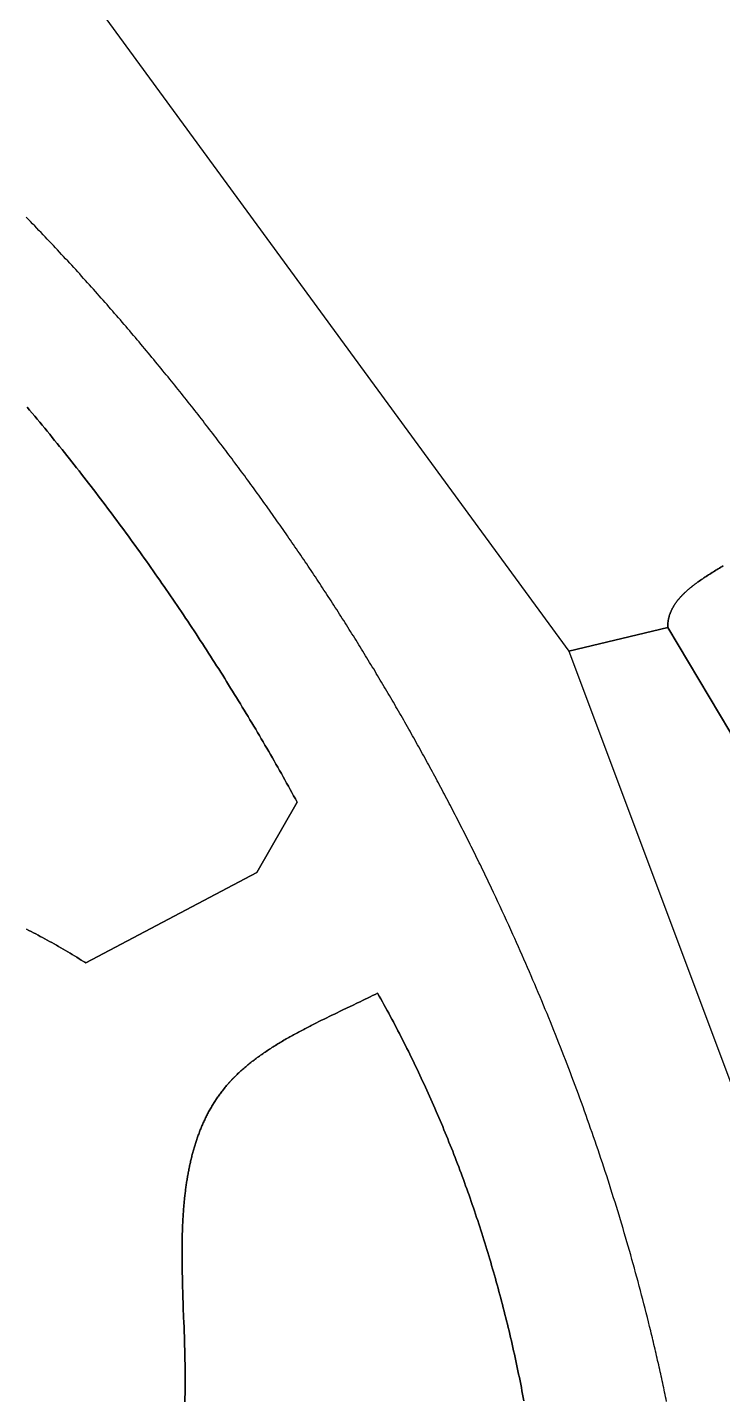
# Model space of a CAD drawing. Header units: millimetres. Extents: x -97041 to 275168, y -12500 to 263793.
# Drawn here: x 187434 to 207729, y 27709 to 67810 of the extents above; entities that cross this region are included whole.
import ezdxf

# ---------------------------------------------------------------- set-up
doc = ezdxf.new("R2010")
doc.units = ezdxf.units.MM
doc.layers.add('CLOSED_AREAS', color=7, linetype='Continuous')
doc.layers.add('REGION_HOLES', color=7, linetype='Continuous')

msp = doc.modelspace()

# ---------------------------------------------------------------- linework, layer by layer
at = {"layer": 'CLOSED_AREAS'}
for points in [[(188844.28, 69278.666), (203239.329, 49595.641), (206128.131, 50281.119), (206127.948, 50298.394), (206128.02, 50315.577), (206128.343, 50332.67), (206128.917, 50349.674), (206129.739, 50366.589), (206130.808, 50383.415), (206132.123, 50400.154), (206133.681, 50416.806), (206135.48, 50433.371), (206137.519, 50449.851), (206139.797, 50466.246), (206142.311, 50482.556), (206145.059, 50498.783), (206148.04, 50514.927), (206151.252, 50530.988), (206154.694, 50546.968), (206158.363, 50562.866), (206162.258, 50578.685), (206166.378, 50594.423), (206170.719, 50610.082), (206175.281, 50625.663), (206180.062, 50641.167), (206185.06, 50656.593), (206190.273, 50671.942), (206195.7, 50687.216), (206201.338, 50702.415), (206207.187, 50717.539), (206213.243, 50732.589), (206219.507, 50747.567), (206225.975, 50762.471), (206232.646, 50777.304), (206239.518, 50792.066), (206246.59, 50806.757), (206253.86, 50821.378), (206261.325, 50835.93), (206268.985, 50850.414), (206276.837, 50864.829), (206284.88, 50879.177), (206293.112, 50893.459), (206301.531, 50907.675), (206310.136, 50921.825), (206318.924, 50935.911), (206327.895, 50949.933), (206337.045, 50963.891), (206346.374, 50977.787), (206355.88, 50991.621), (206365.56, 51005.393), (206375.414, 51019.105), (206385.439, 51032.757), (206395.634, 51046.349), (206405.996, 51059.883), (206416.525, 51073.359), (206427.218, 51086.777), (206438.074, 51100.138), (206449.091, 51113.444), (206460.267, 51126.694), (206471.6, 51139.889), (206483.089, 51153.03), (206494.732, 51166.118), (206506.527, 51179.153), (206518.472, 51192.135), (206530.565, 51205.067), (206542.806, 51217.947), (206555.192, 51230.777), (206567.721, 51243.558), (206580.391, 51256.29), (206593.202, 51268.973), (206606.15, 51281.609), (206619.235, 51294.199), (206632.454, 51306.742), (206645.807, 51319.239), (206659.29, 51331.692), (206672.902, 51344.1), (206686.642, 51356.464), (206700.508, 51368.786), (206714.498, 51381.065), (206728.61, 51393.303), (206742.843, 51405.5), (206757.194, 51417.657), (206771.662, 51429.773), (206786.246, 51441.851), (206800.943, 51453.891), (206815.752, 51465.893), (206830.671, 51477.857), (206845.698, 51489.786), (206860.831, 51501.678), (206876.07, 51513.536), (206891.411, 51525.359), (206906.853, 51537.149), (206922.395, 51548.905), (206938.035, 51560.629), (206953.77, 51572.321), (206969.6, 51583.982), (206985.522, 51595.613), (207001.535, 51607.214), (207017.636, 51618.785), (207050.099, 51641.844), (207082.897, 51664.794), (207116.015, 51687.64), (207149.44, 51710.388), (207183.158, 51733.044), (207217.153, 51755.611), (207251.413, 51778.097), (207285.924, 51800.505), (207320.671, 51822.841), (207355.64, 51845.11), (207390.817, 51867.319), (207426.189, 51889.471), (207461.74, 51911.572), (207497.458, 51933.627), (207533.328, 51955.643), (207569.336, 51977.623), (207605.594, 51999.648), (207641.975, 52021.644), (207678.475, 52043.611), (207715.091, 52065.551), (207751.822, 52087.464)], [(206095.503, 27684.042), (206081.612, 27750.98), (206067.65, 27817.88), (206053.617, 27884.744), (206039.512, 27951.571), (206025.337, 28018.362), (206011.091, 28085.115), (205996.775, 28151.833), (205982.387, 28218.513), (205967.93, 28285.157), (205953.401, 28351.765), (205938.803, 28418.336), (205924.134, 28484.871), (205909.395, 28551.37), (205894.586, 28617.832), (205879.706, 28684.258), (205864.757, 28750.649), (205849.738, 28817.003), (205834.649, 28883.321), (205819.49, 28949.604), (205804.262, 29015.85), (205788.964, 29082.061), (205773.597, 29148.236), (205758.16, 29214.375), (205742.654, 29280.479), (205727.079, 29346.547), (205711.435, 29412.58), (205695.721, 29478.578), (205679.939, 29544.54), (205664.088, 29610.466), (205648.168, 29676.358), (205632.179, 29742.214), (205599.996, 29873.821), (205567.539, 30005.289), (205534.808, 30136.616), (205501.805, 30267.805), (205468.531, 30398.855), (205434.985, 30529.767), (205401.168, 30660.542), (205367.082, 30791.179), (205332.726, 30921.68), (205298.102, 31052.044), (205263.21, 31182.273), (205228.05, 31312.367), (205192.625, 31442.326), (205156.933, 31572.15), (205120.976, 31701.841), (205084.754, 31831.399), (205048.269, 31960.823), (205011.52, 32090.116), (204974.509, 32219.276), (204937.236, 32348.305), (204899.701, 32477.203), (204861.906, 32605.971), (204823.851, 32734.609), (204785.537, 32863.117), (204746.965, 32991.497), (204708.134, 33119.748), (204669.046, 33247.87), (204629.701, 33375.866), (204590.101, 33503.734), (204550.245, 33631.475), (204510.135, 33759.091), (204469.771, 33886.581), (204429.153, 34013.945), (204388.283, 34141.185), (204347.161, 34268.301), (204305.788, 34395.293), (204264.164, 34522.162), (204222.29, 34648.908), (204180.166, 34775.531), (204137.795, 34902.033), (204095.175, 35028.414), (204052.308, 35154.673), (204009.194, 35280.813), (203965.834, 35406.832), (203922.229, 35532.732), (203878.38, 35658.513), (203834.286, 35784.175), (203789.949, 35909.72), (203745.37, 36035.147), (203700.548, 36160.457), (203655.485, 36285.65), (203610.182, 36410.728), (203564.639, 36535.689), (203518.856, 36660.536), (203472.834, 36785.268), (203426.575, 36909.886), (203380.078, 37034.39), (203333.345, 37158.781), (203286.375, 37283.059), (203239.171, 37407.225), (203191.731, 37531.279), (203144.058, 37655.222), (203096.151, 37779.054), (203048.012, 37902.776), (202999.64, 38026.388), (202951.038, 38149.89), (202902.204, 38273.284), (202853.141, 38396.569), (202803.848, 38519.746), (202754.326, 38642.816), (202704.577, 38765.779), (202654.6, 38888.635), (202604.396, 39011.385), (202553.967, 39134.03), (202503.312, 39256.57), (202452.432, 39379.005), (202401.328, 39501.336), (202350.001, 39623.563), (202298.451, 39745.687), (202246.68, 39867.708), (202194.686, 39989.628), (202142.472, 40111.445), (202090.038, 40233.161), (202037.385, 40354.777), (201984.513, 40476.292), (201931.423, 40597.707), (201878.115, 40719.023), (201824.591, 40840.241), (201770.851, 40961.36), (201716.895, 41082.38), (201662.724, 41203.304), (201608.34, 41324.131), (201546.866, 41460.025), (201485.12, 41595.798), (201423.104, 41731.449), (201360.816, 41866.978), (201298.256, 42002.385), (201235.423, 42137.672), (201172.317, 42272.837), (201108.937, 42407.881), (201045.284, 42542.804), (200981.356, 42677.607), (200949.289, 42744.963), (200917.154, 42812.289), (200884.949, 42879.585), (200852.676, 42946.851), (200820.334, 43014.086), (200787.923, 43081.292), (200755.442, 43148.468), (200722.893, 43215.614), (200690.275, 43282.73), (200657.587, 43349.816), (200624.83, 43416.872), (200592.004, 43483.898), (200559.109, 43550.895), (200526.144, 43617.861), (200493.109, 43684.798), (200460.005, 43751.705), (200426.832, 43818.582), (200393.589, 43885.43), (200360.276, 43952.247), (200326.894, 44019.035), (200293.441, 44085.794), (200259.919, 44152.523), (200226.327, 44219.222), (200192.665, 44285.891), (200158.933, 44352.531), (200125.131, 44419.141), (200091.259, 44485.722), (200057.317, 44552.273), (200023.304, 44618.795), (199989.221, 44685.287), (199955.068, 44751.75), (199920.844, 44818.183), (199886.55, 44884.587), (199852.186, 44950.961), (199817.751, 45017.307), (199783.245, 45083.622), (199748.669, 45149.909), (199714.021, 45216.166), (199679.304, 45282.394), (199644.515, 45348.592), (199609.655, 45414.762), (199574.725, 45480.902), (199539.723, 45547.013), (199504.651, 45613.095), (199469.507, 45679.147), (199434.292, 45745.171), (199399.006, 45811.165), (199363.649, 45877.13), (199328.22, 45943.067), (199292.72, 46008.974), (199257.149, 46074.852), (199221.506, 46140.701), (199185.791, 46206.521), (199150.005, 46272.313), (199114.147, 46338.075), (199078.218, 46403.808), (199042.217, 46469.513), (199006.144, 46535.188), (198969.999, 46600.835), (198933.782, 46666.453), (198897.493, 46732.042), (198861.132, 46797.603), (198824.7, 46863.134), (198788.195, 46928.637), (198751.617, 46994.111), (198714.968, 47059.557), (198678.246, 47124.973), (198641.452, 47190.362), (198604.585, 47255.721), (198567.646, 47321.052), (198530.635, 47386.354), (198493.55, 47451.628), (198456.394, 47516.873), (198419.164, 47582.09), (198381.862, 47647.278), (198344.487, 47712.438), (198307.039, 47777.569), (198269.518, 47842.672), (198231.925, 47907.747), (198194.258, 47972.793), (198156.518, 48037.81), (198118.705, 48102.8), (198080.819, 48167.761), (198042.859, 48232.694), (198004.827, 48297.598), (197966.721, 48362.474), (197928.541, 48427.322), (197890.288, 48492.142), (197851.962, 48556.934), (197813.562, 48621.697), (197775.089, 48686.432), (197736.541, 48751.14), (197697.92, 48815.819), (197659.226, 48880.47), (197620.457, 48945.092), (197581.614, 49009.687), (197542.698, 49074.254), (197503.708, 49138.793), (197464.643, 49203.304), (197425.504, 49267.787), (197386.292, 49332.242), (197347.005, 49396.669), (197307.643, 49461.068), (197268.208, 49525.44), (197228.698, 49589.783), (197189.113, 49654.099), (197149.454, 49718.387), (197109.721, 49782.647), (197069.913, 49846.88), (197030.03, 49911.084), (196990.073, 49975.261), (196950.041, 50039.411), (196909.933, 50103.532), (196869.752, 50167.626), (196829.495, 50231.693), (196789.163, 50295.732), (196748.756, 50359.743), (196708.274, 50423.727), (196667.717, 50487.683), (196627.085, 50551.611), (196586.377, 50615.513), (196545.594, 50679.386), (196504.736, 50743.232), (196463.802, 50807.051), (196422.793, 50870.843), (196381.708, 50934.607), (196340.548, 50998.343), (196299.312, 51062.053), (196258, 51125.735), (196216.613, 51189.39), (196175.15, 51253.017), (196133.611, 51316.617), (196091.996, 51380.19), (196050.305, 51443.736), (196008.538, 51507.255), (195966.695, 51570.746), (195924.775, 51634.211), (195882.78, 51697.648), (195840.708, 51761.058), (195798.56, 51824.441), (195756.336, 51887.797), (195714.035, 51951.126), (195671.658, 52014.428), (195629.205, 52077.703), (195586.674, 52140.951), (195544.067, 52204.173), (195501.384, 52267.367), (195458.624, 52330.534), (195415.786, 52393.675), (195372.873, 52456.788), (195329.882, 52519.875), (195286.814, 52582.935), (195243.669, 52645.968), (195200.447, 52708.975), (195157.148, 52771.954), (195113.772, 52834.907), (195070.319, 52897.833), (195026.788, 52960.733), (194983.18, 53023.606), (194939.495, 53086.452), (194895.732, 53149.272), (194851.891, 53212.065), (194807.973, 53274.832), (194763.978, 53337.572), (194719.905, 53400.285), (194675.754, 53462.972), (194631.525, 53525.633), (194587.218, 53588.267), (194542.834, 53650.874), (194498.372, 53713.456), (194453.831, 53776.01), (194409.213, 53838.539), (194364.516, 53901.041), (194319.742, 53963.517), (194274.889, 54025.966), (194229.958, 54088.389), (194184.948, 54150.786), (194139.86, 54213.157), (194094.694, 54275.501), (194049.449, 54337.82), (194004.126, 54400.112), (193958.724, 54462.378), (193913.244, 54524.618), (193867.684, 54586.832), (193822.046, 54649.019), (193776.329, 54711.181), (193730.534, 54773.316), (193684.659, 54835.426), (193638.705, 54897.51), (193592.673, 54959.567), (193546.561, 55021.599), (193500.37, 55083.604), (193454.1, 55145.584), (193407.751, 55207.538), (193361.322, 55269.466), (193314.814, 55331.368), (193268.227, 55393.245), (193221.56, 55455.095), (193174.813, 55516.92), (193127.987, 55578.719), (193081.082, 55640.493), (193034.096, 55702.24), (192987.031, 55763.962), (192939.886, 55825.659), (192892.662, 55887.329), (192845.357, 55948.974), (192797.972, 56010.594), (192750.508, 56072.187), (192702.963, 56133.756), (192655.338, 56195.298), (192607.633, 56256.816), (192559.848, 56318.307), (192511.982, 56379.774), (192464.036, 56441.215), (192416.01, 56502.63), (192367.903, 56564.02), (192319.716, 56625.385), (192271.448, 56686.724), (192223.1, 56748.038), (192174.671, 56809.326), (192126.161, 56870.59), (192077.57, 56931.828), (192028.899, 56993.041), (191980.146, 57054.228), (191931.313, 57115.39), (191882.399, 57176.528), (191833.403, 57237.64), (191784.327, 57298.727), (191735.169, 57359.788), (191685.93, 57420.825), (191636.61, 57481.837), (191587.209, 57542.823), (191537.726, 57603.785), (191488.162, 57664.721), (191438.516, 57725.633), (191388.788, 57786.519), (191335.878, 57851.166), (191282.875, 57915.784), (191229.778, 57980.375), (191176.586, 58044.94), (191123.296, 58109.478), (191069.91, 58173.989), (191016.425, 58238.475), (190962.839, 58302.936), (190909.154, 58367.371), (190855.366, 58431.783), (190801.475, 58496.17), (190747.48, 58560.533), (190693.38, 58624.873), (190639.173, 58689.19), (190584.859, 58753.485), (190530.437, 58817.758), (190475.905, 58882.009), (190421.262, 58946.238), (190366.507, 59010.447), (190311.64, 59074.636), (190256.658, 59138.804), (190201.562, 59202.952), (190146.349, 59267.082), (190091.019, 59331.192), (190035.571, 59395.284), (189980.003, 59459.358), (189924.314, 59523.414), (189868.504, 59587.453), (189812.571, 59651.476), (189756.515, 59715.481), (189700.333, 59779.471), (189644.025, 59843.445), (189587.59, 59907.404), (189531.027, 59971.348), (189474.335, 60035.278), (189417.512, 60099.193), (189360.557, 60163.095), (189303.47, 60226.984), (189246.249, 60290.86), (189188.894, 60354.723), (189131.402, 60418.575), (189073.774, 60482.415), (189016.007, 60546.244), (188958.101, 60610.062), (188900.055, 60673.869), (188841.867, 60737.667), (188783.537, 60801.455), (188725.064, 60865.234), (188666.445, 60929.004), (188607.681, 60992.766), (188548.77, 61056.519), (188489.711, 61120.266), (188430.503, 61184.005), (188371.145, 61247.737), (188311.635, 61311.463), (188251.974, 61375.183), (188192.158, 61438.897), (188132.188, 61502.606), (188072.063, 61566.311), (188011.781, 61630.011), (187951.341, 61693.707), (187890.742, 61757.4), (187829.983, 61821.09), (187769.062, 61884.777), (187707.98, 61948.461), (187646.734, 62012.144), (187585.324, 62075.825), (187523.749, 62139.505), (187462.006, 62203.185), (187400.096, 62266.864)], [(187403.635, 41475.002), (187471.387, 41440.663), (187539.058, 41406.042), (187606.646, 41371.138), (187674.152, 41335.95), (187741.576, 41300.479), (187808.917, 41264.722), (187876.174, 41228.679), (187943.349, 41192.35), (188010.44, 41155.734), (188077.448, 41118.829), (188144.372, 41081.636), (188211.213, 41044.153), (188277.969, 41006.38), (188344.641, 40968.316), (188411.228, 40929.96), (188477.731, 40891.311), (188544.149, 40852.369), (188610.481, 40813.133), (188676.729, 40773.603), (188742.891, 40733.776), (188808.967, 40693.654), (188874.957, 40653.234), (188940.862, 40612.516), (189006.68, 40571.5), (189072.412, 40530.185), (189105.245, 40509.415), (189138.057, 40488.569), (194132.257, 43132.558), (195307.363, 45188.993), (195257.035, 45280.891), (195206.497, 45372.838), (195155.75, 45464.832), (195104.793, 45556.873), (195053.628, 45648.959), (195002.254, 45741.089), (194950.671, 45833.261), (194898.881, 45925.475), (194846.884, 46017.728), (194794.679, 46110.019), (194742.267, 46202.348), (194689.649, 46294.713), (194636.825, 46387.112), (194583.795, 46479.544), (194530.559, 46572.008), (194477.118, 46664.502), (194423.473, 46757.026), (194369.622, 46849.577), (194315.568, 46942.155), (194261.31, 47034.758), (194206.849, 47127.385), (194152.184, 47220.034), (194097.317, 47312.705), (194042.247, 47405.395), (193986.975, 47498.103), (193931.501, 47590.829), (193875.826, 47683.571), (193819.95, 47776.327), (193763.873, 47869.096), (193707.595, 47961.877), (193651.118, 48054.668), (193594.44, 48147.469), (193537.563, 48240.277), (193480.488, 48333.092), (193423.213, 48425.912), (193365.74, 48518.736), (193308.069, 48611.562), (193250.2, 48704.389), (193192.134, 48797.216), (193133.871, 48890.042), (193075.411, 48982.865), (193016.755, 49075.683), (192957.902, 49168.497), (192898.854, 49261.303), (192839.611, 49354.101), (192780.173, 49446.889), (192720.539, 49539.667), (192660.712, 49632.432), (192600.69, 49725.184), (192540.475, 49817.921), (192480.067, 49910.642), (192419.465, 50003.346), (192358.671, 50096.03), (192297.685, 50188.695), (192236.506, 50281.337), (192175.136, 50373.957), (192113.574, 50466.553), (192051.822, 50559.123), (191989.879, 50651.667), (191927.746, 50744.182), (191865.422, 50836.668), (191802.909, 50929.123), (191740.207, 51021.545), (191677.316, 51113.934), (191614.236, 51206.289), (191550.968, 51298.607), (191487.512, 51390.887), (191423.868, 51483.129), (191360.037, 51575.331), (191296.019, 51667.491), (191231.815, 51759.608), (191167.424, 51851.681), (191102.848, 51943.709), (191038.085, 52035.689), (190973.138, 52127.622), (190908.006, 52219.505), (190842.689, 52311.337), (190777.188, 52403.117), (190711.503, 52494.843), (190645.634, 52586.515), (190579.582, 52678.13), (190513.348, 52769.688), (190446.93, 52861.187), (190380.331, 52952.626), (190313.55, 53044.004), (190246.587, 53135.318), (190179.443, 53226.569), (190112.118, 53317.754), (190044.613, 53408.872), (189976.927, 53499.922), (189909.062, 53590.902), (189841.017, 53681.811), (189772.793, 53772.649), (189704.39, 53863.413), (189635.809, 53954.102), (189567.049, 54044.715), (189498.112, 54135.25), (189428.997, 54225.706), (189359.705, 54316.083), (189290.237, 54406.378), (189220.591, 54496.59), (189150.77, 54586.718), (189080.773, 54676.76), (189010.6, 54766.716), (188940.253, 54856.583), (188869.73, 54946.361), (188799.033, 55036.048), (188728.162, 55125.643), (188657.118, 55215.144), (188585.899, 55304.551), (188514.508, 55393.861), (188442.944, 55483.074), (188371.208, 55572.188), (188299.299, 55661.202), (188227.219, 55750.114), (188154.967, 55838.924), (188082.544, 55927.629), (188009.951, 56016.229), (187937.187, 56104.722), (187864.253, 56193.107), (187791.15, 56281.383), (187717.877, 56369.548), (187644.435, 56457.6), (187570.824, 56545.539), (187497.045, 56633.363), (187423.098, 56721.071)], [(207751.822, 52087.464), (207715.091, 52065.551), (207678.475, 52043.611), (207641.975, 52021.644), (207605.594, 51999.648), (207569.336, 51977.623), (207533.328, 51955.643), (207497.458, 51933.627), (207461.74, 51911.572), (207426.189, 51889.471), (207390.817, 51867.319), (207355.64, 51845.11), (207320.671, 51822.841), (207285.924, 51800.505), (207251.413, 51778.097), (207217.153, 51755.611), (207183.158, 51733.044), (207149.44, 51710.388), (207116.015, 51687.64), (207082.897, 51664.794), (207050.099, 51641.844), (207017.636, 51618.785), (207001.535, 51607.214), (206985.522, 51595.613), (206969.6, 51583.982), (206953.77, 51572.321), (206938.035, 51560.629), (206922.395, 51548.905), (206906.853, 51537.149), (206891.411, 51525.359), (206876.07, 51513.536), (206860.831, 51501.678), (206845.698, 51489.786), (206830.671, 51477.857), (206815.752, 51465.893), (206800.943, 51453.891), (206786.246, 51441.851), (206771.662, 51429.773), (206757.194, 51417.657), (206742.843, 51405.5), (206728.61, 51393.303), (206714.498, 51381.065), (206700.508, 51368.786), (206686.642, 51356.464), (206672.902, 51344.1), (206659.29, 51331.692), (206645.807, 51319.239), (206632.454, 51306.742), (206619.235, 51294.199), (206606.15, 51281.609), (206593.202, 51268.973), (206580.391, 51256.29), (206567.721, 51243.558), (206555.192, 51230.777), (206542.806, 51217.947), (206530.565, 51205.067), (206518.472, 51192.135), (206506.527, 51179.153), (206494.732, 51166.118), (206483.089, 51153.03), (206471.6, 51139.889), (206460.267, 51126.694), (206449.091, 51113.444), (206438.074, 51100.138), (206427.218, 51086.777), (206416.525, 51073.359), (206405.996, 51059.883), (206395.634, 51046.349), (206385.439, 51032.757), (206375.414, 51019.105), (206365.56, 51005.393), (206355.88, 50991.621), (206346.374, 50977.787), (206337.045, 50963.891), (206327.895, 50949.933), (206318.924, 50935.911), (206310.136, 50921.825), (206301.531, 50907.675), (206293.112, 50893.459), (206284.88, 50879.177), (206276.837, 50864.829), (206268.985, 50850.414), (206261.325, 50835.93), (206253.86, 50821.378), (206246.59, 50806.757), (206239.518, 50792.066), (206232.646, 50777.304), (206225.975, 50762.471), (206219.507, 50747.567), (206213.243, 50732.589), (206207.187, 50717.539), (206201.338, 50702.415), (206195.7, 50687.216), (206190.273, 50671.942), (206185.06, 50656.593), (206180.062, 50641.167), (206175.281, 50625.663), (206170.719, 50610.082), (206166.378, 50594.423), (206162.258, 50578.685), (206158.363, 50562.866), (206154.694, 50546.968), (206151.252, 50530.988), (206148.04, 50514.927), (206145.059, 50498.783), (206142.311, 50482.556), (206139.797, 50466.246), (206137.519, 50449.851), (206135.48, 50433.371), (206133.681, 50416.806), (206132.123, 50400.154), (206130.808, 50383.415), (206129.739, 50366.589), (206128.917, 50349.674), (206128.343, 50332.67), (206128.02, 50315.577), (206127.948, 50298.394), (206128.131, 50281.119), (207939.753, 47245.429)], [(201929.746, 27701.45), (201911.348, 27799.509), (201892.72, 27897.492), (201873.862, 27995.399), (201854.774, 28093.228), (201835.456, 28190.979), (201815.909, 28288.651), (201796.132, 28386.245), (201776.125, 28483.759), (201755.889, 28581.192), (201735.425, 28678.545), (201714.731, 28775.817), (201693.808, 28873.007), (201672.657, 28970.114), (201651.277, 29067.139), (201629.669, 29164.08), (201607.832, 29260.936), (201585.767, 29357.708), (201563.475, 29454.395), (201540.954, 29550.996), (201518.206, 29647.51), (201495.23, 29743.938), (201472.027, 29840.278), (201448.596, 29936.529), (201424.938, 30032.692), (201401.053, 30128.766), (201376.942, 30224.75), (201352.603, 30320.644), (201328.038, 30416.447), (201303.247, 30512.158), (201278.229, 30607.777), (201252.985, 30703.304), (201227.515, 30798.737), (201201.819, 30894.076), (201175.898, 30989.321), (201149.751, 31084.472), (201123.378, 31179.526), (201096.78, 31274.485), (201069.957, 31369.347), (201042.908, 31464.112), (201015.635, 31558.779), (200988.137, 31653.347), (200960.414, 31747.817), (200932.467, 31842.188), (200904.296, 31936.458), (200875.9, 32030.628), (200847.28, 32124.696), (200818.436, 32218.663), (200789.369, 32312.528), (200760.078, 32406.289), (200730.563, 32499.948), (200700.825, 32593.502), (200670.864, 32686.952), (200640.679, 32780.296), (200610.272, 32873.535), (200579.642, 32966.668), (200548.789, 33059.693), (200517.713, 33152.612), (200486.415, 33245.422), (200454.895, 33338.124), (200423.153, 33430.717), (200391.189, 33523.2), (200359.003, 33615.573), (200326.595, 33707.835), (200293.966, 33799.985), (200261.115, 33892.024), (200228.043, 33983.95), (200194.75, 34075.763), (200161.236, 34167.463), (200127.501, 34259.048), (200093.545, 34350.518), (200059.369, 34441.874), (200024.972, 34533.113), (199990.355, 34624.235), (199955.518, 34715.241), (199920.461, 34806.129), (199885.184, 34896.899), (199849.687, 34987.55), (199813.97, 35078.082), (199778.035, 35168.494), (199741.879, 35258.785), (199705.505, 35348.956), (199668.912, 35439.005), (199632.099, 35528.931), (199595.068, 35618.735), (199557.818, 35708.416), (199520.35, 35797.973), (199482.664, 35887.405), (199444.759, 35976.712), (199406.636, 36065.894), (199368.295, 36154.95), (199329.737, 36243.879), (199290.961, 36332.681), (199251.967, 36421.355), (199212.756, 36509.9), (199173.328, 36598.317), (199133.682, 36686.604), (199093.82, 36774.761), (199053.741, 36862.787), (199013.445, 36950.682), (198972.933, 37038.445), (198932.204, 37126.076), (198891.259, 37213.574), (198850.098, 37300.938), (198808.721, 37388.169), (198767.129, 37475.264), (198725.32, 37562.225), (198683.296, 37649.05), (198641.057, 37735.738), (198598.602, 37822.29), (198555.932, 37908.704), (198513.047, 37994.979), (198469.948, 38081.117), (198426.633, 38167.115), (198383.105, 38252.973), (198339.361, 38338.692), (198295.404, 38424.269), (198251.232, 38509.705), (198206.846, 38594.998), (198162.246, 38680.149), (198117.433, 38765.158), (198072.406, 38850.022), (198027.166, 38934.742), (197981.712, 39019.317), (197936.045, 39103.747), (197890.165, 39188.031), (197844.073, 39272.168), (197797.767, 39356.158), (197751.249, 39440), (197704.518, 39523.695), (197657.575, 39607.24), (197585.613, 39571.313), (197513.255, 39535.461), (197440.524, 39499.672), (197367.447, 39463.931), (197294.046, 39428.228), (197220.346, 39392.549), (197146.372, 39356.881), (197072.147, 39321.211), (196923.046, 39249.818), (196773.235, 39178.267), (196622.912, 39106.458), (196547.618, 39070.424), (196472.269, 39034.288), (196396.889, 38998.036), (196321.502, 38961.656), (196246.133, 38925.135), (196170.806, 38888.461), (196095.546, 38851.621), (196020.376, 38814.601), (195945.321, 38777.391), (195870.405, 38739.975), (195795.653, 38702.343), (195758.347, 38683.442), (195721.09, 38664.482), (195683.886, 38645.461), (195646.738, 38626.378), (195609.65, 38607.231), (195572.624, 38588.019), (195535.663, 38568.74), (195498.77, 38549.392), (195461.949, 38529.975), (195425.202, 38510.486), (195388.533, 38490.923), (195351.944, 38471.286), (195315.439, 38451.572), (195279.02, 38431.78), (195242.691, 38411.909), (195206.454, 38391.956), (195170.314, 38371.921), (195134.272, 38351.801), (195098.331, 38331.595), (195062.496, 38311.302), (195026.769, 38290.92), (194991.152, 38270.447), (194955.649, 38249.881), (194920.264, 38229.222), (194884.998, 38208.467), (194849.856, 38187.616), (194814.839, 38166.665), (194779.952, 38145.615), (194745.197, 38124.463), (194710.578, 38103.207), (194676.096, 38081.846), (194641.756, 38060.379), (194607.561, 38038.804), (194573.513, 38017.119), (194539.615, 37995.322), (194505.871, 37973.413), (194472.283, 37951.389), (194438.855, 37929.25), (194405.59, 37906.992), (194372.49, 37884.615), (194339.559, 37862.118), (194306.8, 37839.498), (194274.216, 37816.754), (194241.81, 37793.884), (194209.584, 37770.888), (194177.543, 37747.762), (194145.688, 37724.507), (194114.024, 37701.119), (194082.552, 37677.598), (194051.277, 37653.941), (194020.201, 37630.149), (193989.327, 37606.217), (193958.658, 37582.146), (193928.198, 37557.934), (193897.949, 37533.578), (193867.914, 37509.078), (193838.097, 37484.432), (193808.501, 37459.638), (193779.127, 37434.694), (193749.981, 37409.6), (193721.064, 37384.353), (193692.379, 37358.952), (193663.931, 37333.395), (193635.721, 37307.681), (193607.752, 37281.808), (193580.029, 37255.775), (193552.554, 37229.579), (193525.329, 37203.22), (193498.358, 37176.696), (193484.969, 37163.371), (193471.645, 37150.005), (193458.385, 37136.596), (193445.191, 37123.146), (193432.063, 37109.652), (193419, 37096.116), (193406.005, 37082.537), (193393.076, 37068.915), (193380.214, 37055.25), (193367.421, 37041.541), (193354.695, 37027.788), (193342.037, 37013.992), (193329.449, 37000.152), (193316.93, 36986.267), (193304.48, 36972.338), (193292.1, 36958.364), (193279.791, 36944.345), (193267.552, 36930.281), (193246.491, 36905.779), (193225.643, 36881.141), (193205.007, 36856.369), (193184.582, 36831.462), (193164.367, 36806.422), (193144.361, 36781.249), (193124.563, 36755.943), (193104.972, 36730.506), (193085.587, 36704.939), (193066.407, 36679.241), (193047.432, 36653.413), (193028.659, 36627.457), (193010.089, 36601.373), (192991.72, 36575.161), (192973.551, 36548.822), (192955.581, 36522.357), (192937.809, 36495.766), (192920.235, 36469.051), (192902.857, 36442.211), (192885.675, 36415.248), (192868.686, 36388.162), (192851.891, 36360.954), (192835.289, 36333.624), (192818.878, 36306.174), (192802.657, 36278.603), (192786.626, 36250.913), (192770.783, 36223.104), (192755.127, 36195.177), (192739.658, 36167.133), (192724.375, 36138.971), (192709.276, 36110.694), (192694.361, 36082.301), (192679.628, 36053.793), (192665.077, 36025.171), (192650.707, 35996.435), (192636.516, 35967.587), (192622.504, 35938.626), (192608.669, 35909.554), (192595.012, 35880.372), (192581.53, 35851.079), (192568.222, 35821.676), (192555.089, 35792.165), (192542.128, 35762.546), (192529.339, 35732.819), (192516.721, 35702.985), (192504.273, 35673.045), (192491.994, 35643), (192479.883, 35612.85), (192467.938, 35582.596), (192456.16, 35552.238), (192444.546, 35521.778), (192433.096, 35491.215), (192421.81, 35460.551), (192410.685, 35429.786), (192399.722, 35398.921), (192388.918, 35367.957), (192378.274, 35336.894), (192367.788, 35305.732), (192357.459, 35274.473), (192347.286, 35243.118), (192337.268, 35211.666), (192327.404, 35180.119), (192317.694, 35148.477), (192308.136, 35116.741), (192298.729, 35084.912), (192289.473, 35052.989), (192280.365, 35020.975), (192271.406, 34988.869), (192262.595, 34956.673), (192253.93, 34924.386), (192245.41, 34892.01), (192237.034, 34859.545), (192228.802, 34826.992), (192220.713, 34794.351), (192212.765, 34761.624), (192204.957, 34728.811), (192197.289, 34695.912), (192189.759, 34662.929), (192182.367, 34629.861), (192175.112, 34596.71), (192167.992, 34563.477), (192161.007, 34530.161), (192154.155, 34496.764), (192147.436, 34463.286), (192140.849, 34429.728), (192134.393, 34396.09), (192128.066, 34362.374), (192121.868, 34328.579), (192115.798, 34294.708), (192109.854, 34260.759), (192104.036, 34226.735), (192098.343, 34192.635), (192092.774, 34158.46), (192087.328, 34124.211), (192082.004, 34089.889), (192076.801, 34055.494), (192071.717, 34021.027), (192066.753, 33986.489), (192061.906, 33951.88), (192057.177, 33917.201), (192052.564, 33882.452), (192048.065, 33847.635), (192043.681, 33812.75), (192039.41, 33777.797), (192035.25, 33742.778), (192031.202, 33707.692), (192027.265, 33672.541), (192023.436, 33637.326), (192019.715, 33602.046), (192016.102, 33566.703), (192012.595, 33531.297), (192009.193, 33495.83), (192005.896, 33460.301), (192002.701, 33424.711), (191999.609, 33389.061), (191996.619, 33353.352), (191993.728, 33317.584), (191990.938, 33281.758), (191988.245, 33245.874), (191985.65, 33209.934), (191983.151, 33173.938), (191980.748, 33137.887), (191978.44, 33101.781), (191976.224, 33065.62), (191974.102, 33029.407), (191972.071, 32993.141), (191970.13, 32956.822), (191968.279, 32920.453), (191966.649, 32886.821), (191965.093, 32853.146), (191962.201, 32785.67), (191959.595, 32718.03), (191957.27, 32650.23), (191955.215, 32582.274), (191953.425, 32514.167), (191951.891, 32445.913), (191950.605, 32377.516), (191949.56, 32308.98), (191948.748, 32240.311), (191948.162, 32171.511), (191947.794, 32102.586), (191947.636, 32033.539), (191947.68, 31964.375), (191947.919, 31895.099), (191948.345, 31825.714), (191948.95, 31756.225), (191949.727, 31686.636), (191950.669, 31616.952), (191951.766, 31547.176), (191953.012, 31477.314), (191954.4, 31407.369), (191955.92, 31337.345), (191957.567, 31267.248), (191959.331, 31197.081), (191961.205, 31126.848), (191963.182, 31056.554), (191965.254, 30986.204), (191967.414, 30915.8), (191969.652, 30845.349), (191974.338, 30704.319), (191979.25, 30563.147), (191984.326, 30421.868), (191994.727, 30139.127), (191999.929, 29997.734), (192005.05, 29856.371), (192010.028, 29715.074), (192014.802, 29573.875), (192017.093, 29503.324), (192019.311, 29432.81), (192021.446, 29362.339), (192023.493, 29291.914), (192025.442, 29221.539), (192027.286, 29151.22), (192029.018, 29080.96), (192030.63, 29010.763), (192032.114, 28940.634), (192033.463, 28870.577), (192034.668, 28800.597), (192035.723, 28730.697), (192036.619, 28660.883), (192037.349, 28591.157), (192037.905, 28521.526), (192038.279, 28451.992), (192038.469, 28380.643), (192038.462, 28309.402), (192038.261, 28238.264), (192037.869, 28167.231), (192037.29, 28096.299), (192036.527, 28025.468), (192035.582, 27954.735), (192034.459, 27884.1), (192033.161, 27813.561), (192031.69, 27743.115), (192030.051, 27672.763)]]:
    msp.add_lwpolyline(points, dxfattribs=at)
msp.add_lwpolyline([(203239.329, 49595.641), (211171.294, 28443.733), (214696.612, 29031.286), (223216.131, 30500.168), (223803.684, 31381.498), (213815.283, 31675.274), (207939.753, 47245.429), (206128.131, 50281.119)], close=True, dxfattribs=at)
at = {"layer": 'REGION_HOLES'}
for points in [[(187423.098, 56721.071), (187497.045, 56633.363), (187570.824, 56545.539), (187644.435, 56457.6), (187717.877, 56369.548), (187791.15, 56281.383), (187864.253, 56193.107), (187937.187, 56104.722), (188009.951, 56016.229), (188082.544, 55927.629), (188154.967, 55838.924), (188227.219, 55750.114), (188299.299, 55661.202), (188371.208, 55572.188), (188442.944, 55483.074), (188514.508, 55393.861), (188585.899, 55304.551), (188657.118, 55215.144), (188728.162, 55125.643), (188799.033, 55036.048), (188869.73, 54946.361), (188940.253, 54856.583), (189010.6, 54766.716), (189080.773, 54676.76), (189150.77, 54586.718), (189220.591, 54496.59), (189290.237, 54406.378), (189359.705, 54316.083), (189428.997, 54225.706), (189498.112, 54135.25), (189567.049, 54044.715), (189635.809, 53954.102), (189704.39, 53863.413), (189772.793, 53772.649), (189841.017, 53681.811), (189909.062, 53590.902), (189976.927, 53499.922), (190044.613, 53408.872), (190112.118, 53317.754), (190179.443, 53226.569), (190246.587, 53135.318), (190313.55, 53044.004), (190380.331, 52952.626), (190446.93, 52861.187), (190513.348, 52769.688), (190579.582, 52678.13), (190645.634, 52586.515), (190711.503, 52494.843), (190777.188, 52403.117), (190842.689, 52311.337), (190908.006, 52219.505), (190973.138, 52127.622), (191038.085, 52035.689), (191102.848, 51943.709), (191167.424, 51851.681), (191231.815, 51759.608), (191296.019, 51667.491), (191360.037, 51575.331), (191423.868, 51483.129), (191487.512, 51390.887), (191550.968, 51298.607), (191614.236, 51206.289), (191677.316, 51113.934), (191740.207, 51021.545), (191802.909, 50929.123), (191865.422, 50836.668), (191927.746, 50744.182), (191989.879, 50651.667), (192051.822, 50559.123), (192113.574, 50466.553), (192175.136, 50373.957), (192236.506, 50281.337), (192297.685, 50188.695), (192358.671, 50096.03), (192419.465, 50003.346), (192480.067, 49910.642), (192540.475, 49817.921), (192600.69, 49725.184), (192660.712, 49632.432), (192720.539, 49539.667), (192780.173, 49446.889), (192839.611, 49354.101), (192898.854, 49261.303), (192957.902, 49168.497), (193016.755, 49075.683), (193075.411, 48982.865), (193133.871, 48890.042), (193192.134, 48797.216), (193250.2, 48704.389), (193308.069, 48611.562), (193365.74, 48518.736), (193423.213, 48425.912), (193480.488, 48333.092), (193537.563, 48240.277), (193594.44, 48147.469), (193651.118, 48054.668), (193707.595, 47961.877), (193763.873, 47869.096), (193819.95, 47776.327), (193875.826, 47683.571), (193931.501, 47590.829), (193986.975, 47498.103), (194042.247, 47405.395), (194097.317, 47312.705), (194152.184, 47220.034), (194206.849, 47127.385), (194261.31, 47034.758), (194315.568, 46942.155), (194369.622, 46849.577), (194423.473, 46757.026), (194477.118, 46664.502), (194530.559, 46572.008), (194583.795, 46479.544), (194636.825, 46387.112), (194689.649, 46294.713), (194742.267, 46202.348), (194794.679, 46110.019), (194846.884, 46017.728), (194898.881, 45925.475), (194950.671, 45833.261), (195002.254, 45741.089), (195053.628, 45648.959), (195104.793, 45556.873), (195155.75, 45464.832), (195206.497, 45372.838), (195257.035, 45280.891), (195307.363, 45188.993), (194132.257, 43132.558), (189138.057, 40488.569), (189105.245, 40509.415), (189072.412, 40530.185), (189006.68, 40571.5), (188940.862, 40612.516), (188874.957, 40653.234), (188808.967, 40693.654), (188742.891, 40733.776), (188676.729, 40773.603), (188610.481, 40813.133), (188544.149, 40852.369), (188477.731, 40891.311), (188411.228, 40929.96), (188344.641, 40968.316), (188277.969, 41006.38), (188211.213, 41044.153), (188144.372, 41081.636), (188077.448, 41118.829), (188010.44, 41155.734), (187943.349, 41192.35), (187876.174, 41228.679), (187808.917, 41264.722), (187741.576, 41300.479), (187674.152, 41335.95), (187606.646, 41371.138), (187539.058, 41406.042), (187471.387, 41440.663), (187403.635, 41475.002)], [(192030.051, 27672.763), (192031.69, 27743.115), (192033.161, 27813.561), (192034.459, 27884.1), (192035.582, 27954.735), (192036.527, 28025.468), (192037.29, 28096.299), (192037.869, 28167.231), (192038.261, 28238.264), (192038.462, 28309.402), (192038.469, 28380.643), (192038.279, 28451.992), (192037.905, 28521.526), (192037.349, 28591.157), (192036.619, 28660.883), (192035.723, 28730.697), (192034.668, 28800.597), (192033.463, 28870.577), (192032.114, 28940.634), (192030.63, 29010.763), (192029.018, 29080.96), (192027.286, 29151.22), (192025.442, 29221.539), (192023.493, 29291.914), (192021.446, 29362.339), (192019.311, 29432.81), (192017.093, 29503.324), (192014.802, 29573.875), (192010.028, 29715.074), (192005.05, 29856.371), (191999.929, 29997.734), (191994.727, 30139.127), (191984.326, 30421.868), (191979.25, 30563.147), (191974.338, 30704.319), (191969.652, 30845.349), (191967.414, 30915.8), (191965.254, 30986.204), (191963.182, 31056.554), (191961.205, 31126.848), (191959.331, 31197.081), (191957.567, 31267.248), (191955.92, 31337.345), (191954.4, 31407.369), (191953.012, 31477.314), (191951.766, 31547.176), (191950.669, 31616.952), (191949.727, 31686.636), (191948.95, 31756.225), (191948.345, 31825.714), (191947.919, 31895.099), (191947.68, 31964.375), (191947.636, 32033.539), (191947.794, 32102.586), (191948.162, 32171.511), (191948.748, 32240.311), (191949.56, 32308.98), (191950.605, 32377.516), (191951.891, 32445.913), (191953.425, 32514.167), (191955.215, 32582.274), (191957.27, 32650.23), (191959.595, 32718.03), (191962.201, 32785.67), (191965.093, 32853.146), (191966.649, 32886.821), (191968.279, 32920.453), (191970.13, 32956.822), (191972.071, 32993.141), (191974.102, 33029.407), (191976.224, 33065.62), (191978.44, 33101.781), (191980.748, 33137.887), (191983.151, 33173.938), (191985.65, 33209.934), (191988.245, 33245.874), (191990.938, 33281.758), (191993.728, 33317.584), (191996.619, 33353.352), (191999.609, 33389.061), (192002.701, 33424.711), (192005.896, 33460.301), (192009.193, 33495.83), (192012.595, 33531.297), (192016.102, 33566.703), (192019.715, 33602.046), (192023.436, 33637.326), (192027.265, 33672.541), (192031.202, 33707.692), (192035.25, 33742.778), (192039.41, 33777.797), (192043.681, 33812.75), (192048.065, 33847.635), (192052.564, 33882.452), (192057.177, 33917.201), (192061.906, 33951.88), (192066.753, 33986.489), (192071.717, 34021.027), (192076.801, 34055.494), (192082.004, 34089.889), (192087.328, 34124.211), (192092.774, 34158.46), (192098.343, 34192.635), (192104.036, 34226.735), (192109.854, 34260.759), (192115.798, 34294.708), (192121.868, 34328.579), (192128.066, 34362.374), (192134.393, 34396.09), (192140.849, 34429.728), (192147.436, 34463.286), (192154.155, 34496.764), (192161.007, 34530.161), (192167.992, 34563.477), (192175.112, 34596.71), (192182.367, 34629.861), (192189.759, 34662.929), (192197.289, 34695.912), (192204.957, 34728.811), (192212.765, 34761.624), (192220.713, 34794.351), (192228.802, 34826.992), (192237.034, 34859.545), (192245.41, 34892.01), (192253.93, 34924.386), (192262.595, 34956.673), (192271.406, 34988.869), (192280.365, 35020.975), (192289.473, 35052.989), (192298.729, 35084.912), (192308.136, 35116.741), (192317.694, 35148.477), (192327.404, 35180.119), (192337.268, 35211.666), (192347.286, 35243.118), (192357.459, 35274.473), (192367.788, 35305.732), (192378.274, 35336.894), (192388.918, 35367.957), (192399.722, 35398.921), (192410.685, 35429.786), (192421.81, 35460.551), (192433.096, 35491.215), (192444.546, 35521.778), (192456.16, 35552.238), (192467.938, 35582.596), (192479.883, 35612.85), (192491.994, 35643), (192504.273, 35673.045), (192516.721, 35702.985), (192529.339, 35732.819), (192542.128, 35762.546), (192555.089, 35792.165), (192568.222, 35821.676), (192581.53, 35851.079), (192595.012, 35880.372), (192608.669, 35909.554), (192622.504, 35938.626), (192636.516, 35967.587), (192650.707, 35996.435), (192665.077, 36025.171), (192679.628, 36053.793), (192694.361, 36082.301), (192709.276, 36110.694), (192724.375, 36138.971), (192739.658, 36167.133), (192755.127, 36195.177), (192770.783, 36223.104), (192786.626, 36250.913), (192802.657, 36278.603), (192818.878, 36306.174), (192835.289, 36333.624), (192851.891, 36360.954), (192868.686, 36388.162), (192885.675, 36415.248), (192902.857, 36442.211), (192920.235, 36469.051), (192937.809, 36495.766), (192955.581, 36522.357), (192973.551, 36548.822), (192991.72, 36575.161), (193010.089, 36601.373), (193028.659, 36627.457), (193047.432, 36653.413), (193066.407, 36679.241), (193085.587, 36704.939), (193104.972, 36730.506), (193124.563, 36755.943), (193144.361, 36781.249), (193164.367, 36806.422), (193184.582, 36831.462), (193205.007, 36856.369), (193225.643, 36881.141), (193246.491, 36905.779), (193267.552, 36930.281), (193279.791, 36944.345), (193292.1, 36958.364), (193304.48, 36972.338), (193316.93, 36986.267), (193329.449, 37000.152), (193342.037, 37013.992), (193354.695, 37027.788), (193367.421, 37041.541), (193380.214, 37055.25), (193393.076, 37068.915), (193406.005, 37082.537), (193419, 37096.116), (193432.063, 37109.652), (193445.191, 37123.146), (193458.385, 37136.596), (193471.645, 37150.005), (193484.969, 37163.371), (193498.358, 37176.696), (193525.329, 37203.22), (193552.554, 37229.579), (193580.029, 37255.775), (193607.752, 37281.808), (193635.721, 37307.681), (193663.931, 37333.395), (193692.379, 37358.952), (193721.064, 37384.353), (193749.981, 37409.6), (193779.127, 37434.694), (193808.501, 37459.638), (193838.097, 37484.432), (193867.914, 37509.078), (193897.949, 37533.578), (193928.198, 37557.934), (193958.658, 37582.146), (193989.327, 37606.217), (194020.201, 37630.149), (194051.277, 37653.941), (194082.552, 37677.598), (194114.024, 37701.119), (194145.688, 37724.507), (194177.543, 37747.762), (194209.584, 37770.888), (194241.81, 37793.884), (194274.216, 37816.754), (194306.8, 37839.498), (194339.559, 37862.118), (194372.49, 37884.615), (194405.59, 37906.992), (194438.855, 37929.25), (194472.283, 37951.389), (194505.871, 37973.413), (194539.615, 37995.322), (194573.513, 38017.119), (194607.561, 38038.804), (194641.756, 38060.379), (194676.096, 38081.846), (194710.578, 38103.207), (194745.197, 38124.463), (194779.952, 38145.615), (194814.839, 38166.665), (194849.856, 38187.616), (194884.998, 38208.467), (194920.264, 38229.222), (194955.649, 38249.881), (194991.152, 38270.447), (195026.769, 38290.92), (195062.496, 38311.302), (195098.331, 38331.595), (195134.272, 38351.801), (195170.314, 38371.921), (195206.454, 38391.956), (195242.691, 38411.909), (195279.02, 38431.78), (195315.439, 38451.572), (195351.944, 38471.286), (195388.533, 38490.923), (195425.202, 38510.486), (195461.949, 38529.975), (195498.77, 38549.392), (195535.663, 38568.74), (195572.624, 38588.019), (195609.65, 38607.231), (195646.738, 38626.378), (195683.886, 38645.461), (195721.09, 38664.482), (195758.347, 38683.442), (195795.653, 38702.343), (195870.405, 38739.975), (195945.321, 38777.391), (196020.376, 38814.601), (196095.546, 38851.621), (196170.806, 38888.461), (196246.133, 38925.135), (196321.502, 38961.656), (196396.889, 38998.036), (196472.269, 39034.288), (196547.618, 39070.424), (196622.912, 39106.458), (196773.235, 39178.267), (196923.046, 39249.818), (197072.147, 39321.211), (197146.372, 39356.881), (197220.346, 39392.549), (197294.046, 39428.228), (197367.447, 39463.931), (197440.524, 39499.672), (197513.255, 39535.461), (197585.613, 39571.313), (197657.575, 39607.24), (197704.518, 39523.695), (197751.249, 39440), (197797.767, 39356.158), (197844.073, 39272.168), (197890.165, 39188.031), (197936.045, 39103.747), (197981.712, 39019.317), (198027.166, 38934.742), (198072.406, 38850.022), (198117.433, 38765.158), (198162.246, 38680.149), (198206.846, 38594.998), (198251.232, 38509.705), (198295.404, 38424.269), (198339.361, 38338.692), (198383.105, 38252.973), (198426.633, 38167.115), (198469.948, 38081.117), (198513.047, 37994.979), (198555.932, 37908.704), (198598.602, 37822.29), (198641.057, 37735.738), (198683.296, 37649.05), (198725.32, 37562.225), (198767.129, 37475.264), (198808.721, 37388.169), (198850.098, 37300.938), (198891.259, 37213.574), (198932.204, 37126.076), (198972.933, 37038.445), (199013.445, 36950.682), (199053.741, 36862.787), (199093.82, 36774.761), (199133.682, 36686.604), (199173.328, 36598.317), (199212.756, 36509.9), (199251.967, 36421.355), (199290.961, 36332.681), (199329.737, 36243.879), (199368.295, 36154.95), (199406.636, 36065.894), (199444.759, 35976.712), (199482.664, 35887.405), (199520.35, 35797.973), (199557.818, 35708.416), (199595.068, 35618.735), (199632.099, 35528.931), (199668.912, 35439.005), (199705.505, 35348.956), (199741.879, 35258.785), (199778.035, 35168.494), (199813.97, 35078.082), (199849.687, 34987.55), (199885.184, 34896.899), (199920.461, 34806.129), (199955.518, 34715.241), (199990.355, 34624.235), (200024.972, 34533.113), (200059.369, 34441.874), (200093.545, 34350.518), (200127.501, 34259.048), (200161.236, 34167.463), (200194.75, 34075.763), (200228.043, 33983.95), (200261.115, 33892.024), (200293.966, 33799.985), (200326.595, 33707.835), (200359.003, 33615.573), (200391.189, 33523.2), (200423.153, 33430.717), (200454.895, 33338.124), (200486.415, 33245.422), (200517.713, 33152.612), (200548.789, 33059.693), (200579.642, 32966.668), (200610.272, 32873.535), (200640.679, 32780.296), (200670.864, 32686.952), (200700.825, 32593.502), (200730.563, 32499.948), (200760.078, 32406.289), (200789.369, 32312.528), (200818.436, 32218.663), (200847.28, 32124.696), (200875.9, 32030.628), (200904.296, 31936.458), (200932.467, 31842.188), (200960.414, 31747.817), (200988.137, 31653.347), (201015.635, 31558.779), (201042.908, 31464.112), (201069.957, 31369.347), (201096.78, 31274.485), (201123.378, 31179.526), (201149.751, 31084.472), (201175.898, 30989.321), (201201.819, 30894.076), (201227.515, 30798.737), (201252.985, 30703.304), (201278.229, 30607.777), (201303.247, 30512.158), (201328.038, 30416.447), (201352.603, 30320.644), (201376.942, 30224.75), (201401.053, 30128.766), (201424.938, 30032.692), (201448.596, 29936.529), (201472.027, 29840.278), (201495.23, 29743.938), (201518.206, 29647.51), (201540.954, 29550.996), (201563.475, 29454.395), (201585.767, 29357.708), (201607.832, 29260.936), (201629.669, 29164.08), (201651.277, 29067.139), (201672.657, 28970.114), (201693.808, 28873.007), (201714.731, 28775.817), (201735.425, 28678.545), (201755.889, 28581.192), (201776.125, 28483.759), (201796.132, 28386.245), (201815.909, 28288.651), (201835.456, 28190.979), (201854.774, 28093.228), (201873.862, 27995.399), (201892.72, 27897.492), (201911.348, 27799.509), (201929.746, 27701.45)]]:
    msp.add_lwpolyline(points, dxfattribs=at)

doc.saveas('drawing.dxf')
